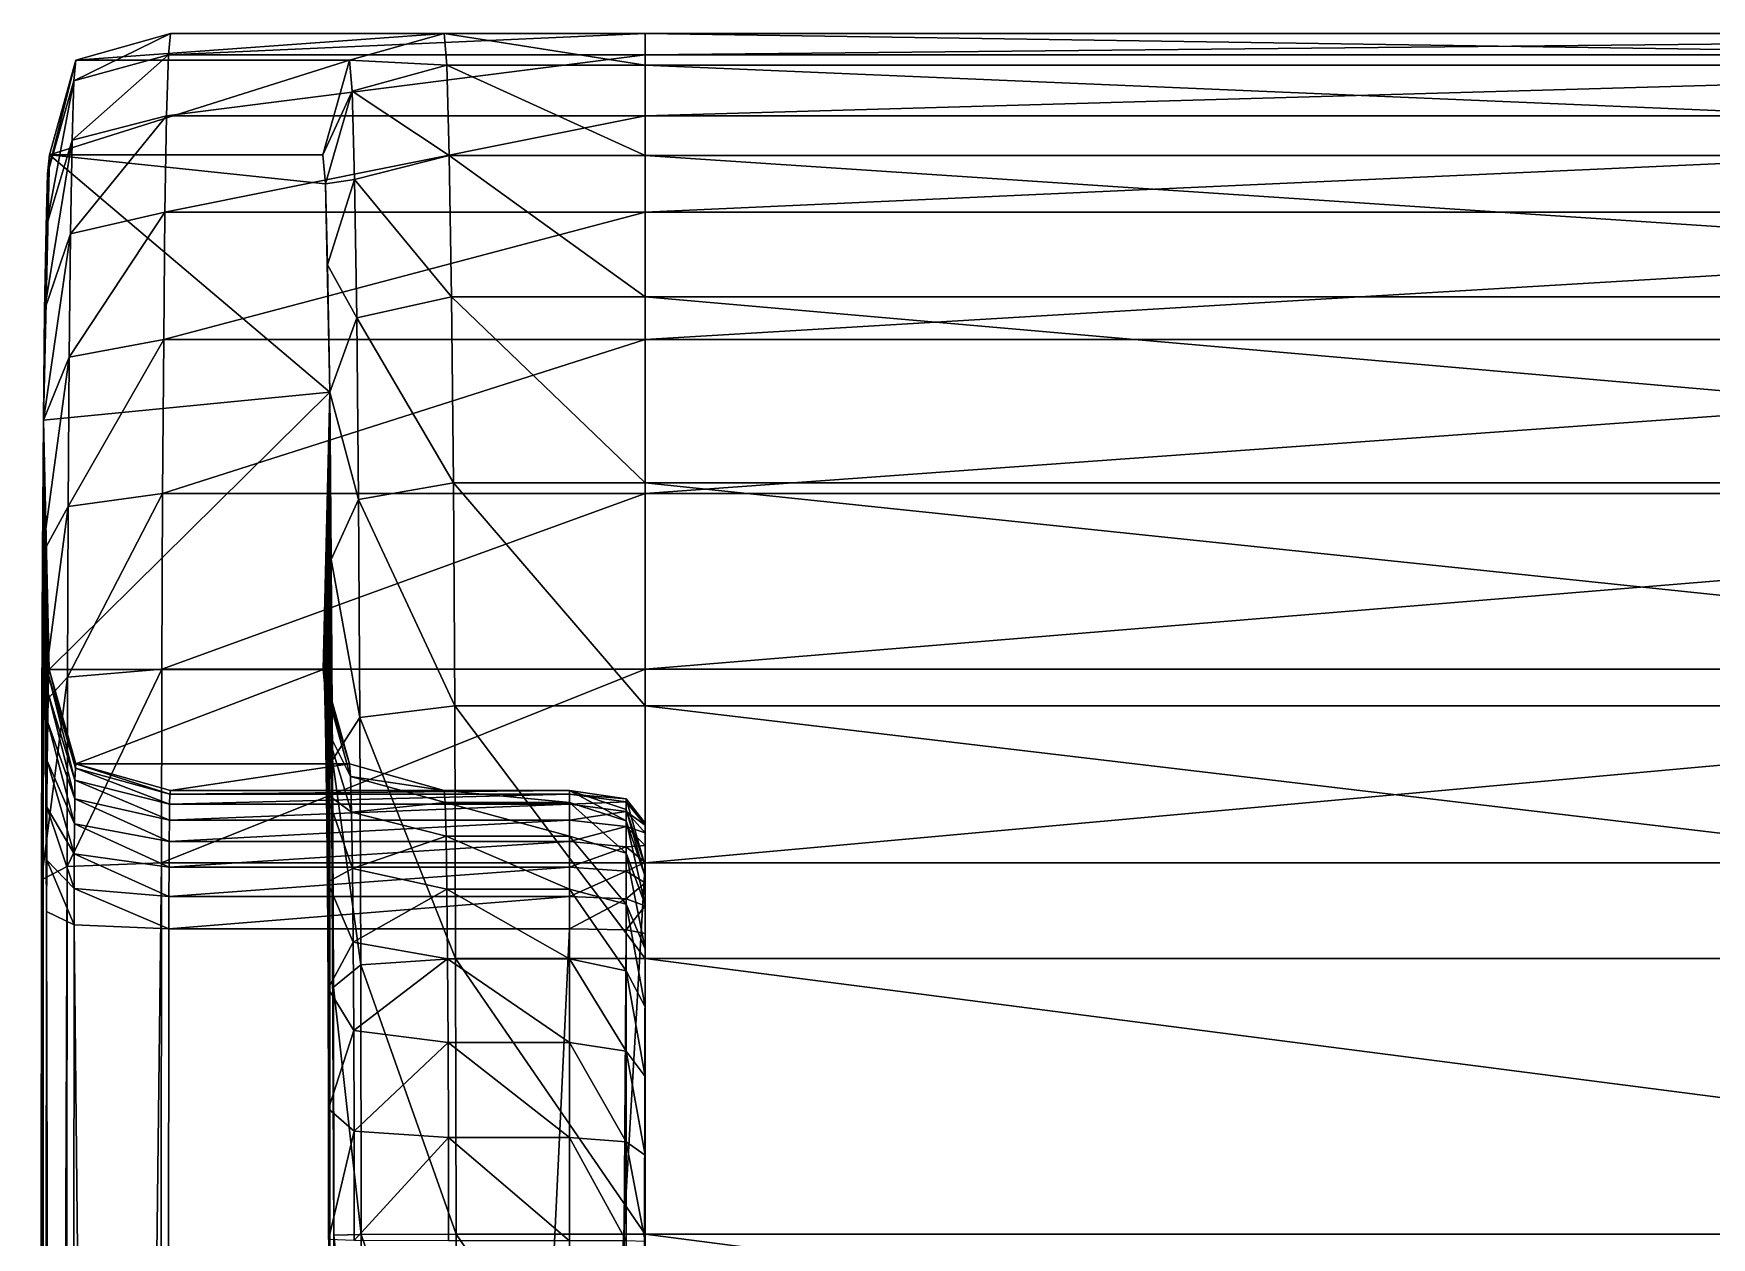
# Model space of a CAD drawing. Header units: metres. Extents: x -3624 to -92, y -1406 to 909.
# Drawn here: x -136.81 to -114.64, y 893.55 to 909.46 of the extents above; entities that cross this region are included whole.
import ezdxf

# ---------------------------------------------------------------- set-up
doc = ezdxf.new("R2010")
doc.units = ezdxf.units.M

msp = doc.modelspace()

# ---------------------------------------------------------------- linework, layer by layer
for points in [[(-136.277, 908.832, 369.172), (-136.252, 909.108, 366.638), (-135.002, 909.458, 366.669)], [(-135.002, 909.458, 366.669), (-135.028, 909.176, 369.26), (-136.277, 908.832, 369.172)], [(-136.252, 909.108, 366.638), (-132.635, 909.108, -1.994), (-131.384, 909.458, -2.002)], [(-131.384, 909.458, -2.002), (-135.002, 909.458, 366.669), (-136.252, 909.108, 366.638)], [(-128.727, 909.458, 366.669), (-128.727, 909.176, 369.26), (-135.028, 909.176, 369.26)], [(-135.028, 909.176, 369.26), (-135.002, 909.458, 366.669), (-128.727, 909.458, 366.669)], [(-128.727, 909.458, -2.002), (-128.727, 909.458, 366.669), (-135.002, 909.458, 366.669)], [(-135.002, 909.458, 366.669), (-131.384, 909.458, -2.002), (-128.727, 909.458, -2.002)], [(-131.349, 909.04, -5.647), (-131.384, 909.458, -2.002), (-132.635, 909.108, -1.994)], [(-128.727, 909.04, -5.647), (-128.727, 909.458, -2.002), (-131.384, 909.458, -2.002)], [(-131.384, 909.458, -2.002), (-131.349, 909.04, -5.647), (-128.727, 909.04, -5.647)], [(-100.545, 909.458, 366.669), (-100.545, 909.176, 369.26), (-128.727, 909.176, 369.26)], [(-128.727, 909.176, 369.26), (-128.727, 909.458, 366.669), (-100.545, 909.458, 366.669)], [(-100.545, 909.458, -2.002), (-100.545, 909.458, 366.669), (-128.727, 909.458, 366.669)], [(-128.727, 909.458, 366.669), (-128.727, 909.458, -2.002), (-100.545, 909.458, -2.002)], [(-100.545, 909.04, -5.647), (-100.545, 909.458, -2.002), (-128.727, 909.458, -2.002)], [(-128.727, 909.458, -2.002), (-128.727, 909.04, -5.647), (-100.545, 909.04, -5.647)], [(-136.624, 907.604, 368.899), (-136.601, 907.858, 366.566), (-136.252, 909.108, 366.638)], [(-136.252, 909.108, 366.638), (-136.277, 908.832, 369.172), (-136.624, 907.604, 368.899)], [(-136.601, 907.858, 366.566), (-132.985, 907.858, -1.926), (-132.635, 909.108, -1.994)], [(-132.635, 909.108, -1.994), (-136.252, 909.108, 366.638), (-136.601, 907.858, 366.566)], [(-136.3, 908.05, 371.504), (-136.277, 908.832, 369.172), (-135.028, 909.176, 369.26)], [(-135.028, 909.176, 369.26), (-135.051, 908.37, 371.663), (-136.3, 908.05, 371.504)], [(-128.727, 909.176, 369.26), (-128.727, 908.37, 371.663), (-135.051, 908.37, 371.663)], [(-135.051, 908.37, 371.663), (-135.028, 909.176, 369.26), (-128.727, 909.176, 369.26)], [(-132.599, 908.697, -5.579), (-132.635, 909.108, -1.994), (-132.985, 907.858, -1.926)], [(-132.635, 909.108, -1.994), (-132.599, 908.697, -5.579), (-131.349, 909.04, -5.647)], [(-100.545, 909.176, 369.26), (-100.545, 908.37, 371.663), (-128.727, 908.37, 371.663)], [(-128.727, 908.37, 371.663), (-128.727, 909.176, 369.26), (-100.545, 909.176, 369.26)], [(-131.316, 907.849, -8.997), (-131.349, 909.04, -5.647), (-132.599, 908.697, -5.579)], [(-128.727, 907.849, -8.997), (-128.727, 909.04, -5.647), (-131.349, 909.04, -5.647)], [(-131.349, 909.04, -5.647), (-131.316, 907.849, -8.997), (-128.727, 907.849, -8.997)], [(-100.545, 907.849, -8.997), (-100.545, 909.04, -5.647), (-128.727, 909.04, -5.647)], [(-128.727, 909.04, -5.647), (-128.727, 907.849, -8.997), (-100.545, 907.849, -8.997)], [(-136.645, 906.907, 370.978), (-136.624, 907.604, 368.899), (-136.277, 908.832, 369.172)], [(-136.277, 908.832, 369.172), (-136.3, 908.05, 371.504), (-136.645, 906.907, 370.978)], [(-132.985, 907.858, -1.926), (-132.952, 907.471, -5.299), (-132.599, 908.697, -5.579)], [(-132.567, 907.532, -8.856), (-132.599, 908.697, -5.579), (-132.952, 907.471, -5.299)], [(-132.599, 908.697, -5.579), (-132.567, 907.532, -8.856), (-131.316, 907.849, -8.997)], [(-136.32, 906.814, 373.591), (-136.3, 908.05, 371.504), (-135.051, 908.37, 371.663)], [(-135.051, 908.37, 371.663), (-135.073, 907.097, 373.813), (-136.32, 906.814, 373.591)], [(-128.727, 908.37, 371.663), (-128.727, 907.097, 373.813), (-135.073, 907.097, 373.813)], [(-135.073, 907.097, 373.813), (-135.051, 908.37, 371.663), (-128.727, 908.37, 371.663)], [(-100.545, 908.37, 371.663), (-100.545, 907.097, 373.813), (-128.727, 907.097, 373.813)], [(-128.727, 907.097, 373.813), (-128.727, 908.37, 371.663), (-100.545, 908.37, 371.663)], [(-136.663, 905.805, 372.839), (-136.645, 906.907, 370.978), (-136.3, 908.05, 371.504)], [(-136.3, 908.05, 371.504), (-136.32, 906.814, 373.591), (-136.663, 905.805, 372.839)], [(-136.601, 907.858, 366.566), (-136.645, 906.907, 370.978), (-136.679, 904.349, 374.429)], [(-132.896, 904.719, -10.972), (-136.601, 907.858, 366.566), (-136.679, 904.349, 374.429)], [(-136.601, 907.858, 366.566), (-136.624, 907.604, 368.899), (-136.645, 906.907, 370.978)], [(-132.952, 907.471, -5.299), (-132.985, 907.858, -1.926), (-136.601, 907.858, 366.566)], [(-132.896, 904.719, -10.972), (-132.952, 907.471, -5.299), (-136.601, 907.858, 366.566)], [(-131.287, 905.978, -11.958), (-131.316, 907.849, -8.997), (-132.567, 907.532, -8.856)], [(-128.727, 905.978, -11.958), (-128.727, 907.849, -8.997), (-131.316, 907.849, -8.997)], [(-131.316, 907.849, -8.997), (-131.287, 905.978, -11.958), (-128.727, 905.978, -11.958)], [(-100.545, 905.978, -11.958), (-100.545, 907.849, -8.997), (-128.727, 907.849, -8.997)], [(-128.727, 907.849, -8.997), (-128.727, 905.978, -11.958), (-100.545, 905.978, -11.958)], [(-132.952, 907.471, -5.299), (-132.923, 906.401, -8.309), (-132.567, 907.532, -8.856)], [(-132.896, 904.719, -10.972), (-132.923, 906.401, -8.309), (-132.952, 907.471, -5.299)], [(-132.539, 905.703, -11.752), (-132.567, 907.532, -8.856), (-132.923, 906.401, -8.309)], [(-132.567, 907.532, -8.856), (-132.539, 905.703, -11.752), (-131.287, 905.978, -11.958)], [(-136.645, 906.907, 370.978), (-136.663, 905.805, 372.839), (-136.679, 904.349, 374.429)], [(-136.338, 905.182, 375.372), (-136.32, 906.814, 373.591), (-135.073, 907.097, 373.813)], [(-135.073, 907.097, 373.813), (-135.09, 905.416, 375.648), (-136.338, 905.182, 375.372)], [(-128.727, 907.097, 373.813), (-128.727, 905.416, 375.648), (-135.09, 905.416, 375.648)], [(-135.09, 905.416, 375.648), (-135.073, 907.097, 373.813), (-128.727, 907.097, 373.813)], [(-100.545, 907.097, 373.813), (-100.545, 905.416, 375.648), (-128.727, 905.416, 375.648)], [(-128.727, 905.416, 375.648), (-128.727, 907.097, 373.813), (-100.545, 907.097, 373.813)], [(-136.679, 904.349, 374.429), (-136.663, 905.805, 372.839), (-136.32, 906.814, 373.591)], [(-136.32, 906.814, 373.591), (-136.338, 905.182, 375.372), (-136.679, 904.349, 374.429)], [(-132.923, 906.401, -8.309), (-132.896, 904.719, -10.972), (-132.539, 905.703, -11.752)], [(-131.262, 903.524, -14.435), (-131.287, 905.978, -11.958), (-132.539, 905.703, -11.752)], [(-128.727, 903.524, -14.435), (-128.727, 905.978, -11.958), (-131.287, 905.978, -11.958)], [(-131.287, 905.978, -11.958), (-131.262, 903.524, -14.435), (-128.727, 903.524, -14.435)], [(-100.545, 903.524, -14.435), (-100.545, 905.978, -11.958), (-128.727, 905.978, -11.958)], [(-128.727, 905.978, -11.958), (-128.727, 903.524, -14.435), (-100.545, 903.524, -14.435)], [(-132.515, 903.302, -14.173), (-132.539, 905.703, -11.752), (-132.896, 904.719, -10.972)], [(-132.539, 905.703, -11.752), (-132.515, 903.302, -14.173), (-131.262, 903.524, -14.435)], [(-136.352, 903.21, 376.785), (-136.338, 905.182, 375.372), (-135.09, 905.416, 375.648)], [(-135.09, 905.416, 375.648), (-135.105, 903.384, 377.103), (-136.352, 903.21, 376.785)], [(-128.727, 905.416, 375.648), (-128.727, 903.384, 377.103), (-135.105, 903.384, 377.103)], [(-135.105, 903.384, 377.103), (-135.09, 905.416, 375.648), (-128.727, 905.416, 375.648)], [(-100.545, 905.416, 375.648), (-100.545, 903.384, 377.103), (-128.727, 903.384, 377.103)], [(-128.727, 903.384, 377.103), (-128.727, 905.416, 375.648), (-100.545, 905.416, 375.648)], [(-136.691, 902.59, 375.689), (-136.679, 904.349, 374.429), (-136.338, 905.182, 375.372)], [(-136.338, 905.182, 375.372), (-136.352, 903.21, 376.785), (-136.691, 902.59, 375.689)], [(-132.896, 904.719, -10.972), (-136.679, 904.349, 374.429), (-136.603, 901.059, 366.74)], [(-132.896, 904.719, -10.972), (-136.603, 901.059, 366.74), (-132.983, 901.059, -2.109)], [(-132.896, 904.719, -10.972), (-132.983, 901.059, -2.109), (-132.967, 900.87, -3.748)], [(-132.896, 904.719, -10.972), (-132.967, 900.87, -3.748), (-132.952, 900.303, -5.344)], [(-132.896, 904.719, -10.972), (-132.952, 900.303, -5.344), (-132.938, 899.413, -6.753)], [(-132.896, 904.719, -10.972), (-132.938, 899.413, -6.753), (-132.926, 898.246, -7.93)], [(-132.896, 904.719, -10.972), (-132.926, 898.246, -7.93), (-132.918, 896.845, -8.832)], [(-132.896, 904.719, -10.972), (-132.918, 896.845, -8.832), (-132.912, 895.254, -9.413)], [(-132.895, 882.355, -11.167), (-132.896, 904.719, -10.972), (-132.912, 895.254, -9.413)], [(-132.896, 904.719, -10.972), (-132.875, 902.511, -13.2), (-132.515, 903.302, -14.173)], [(-132.858, 899.863, -14.905), (-132.875, 902.511, -13.2), (-132.896, 904.719, -10.972)], [(-132.843, 893.584, -16.406), (-132.858, 899.863, -14.905), (-132.896, 904.719, -10.972)], [(-132.895, 882.355, -11.167), (-132.843, 893.584, -16.406), (-132.896, 904.719, -10.972)], [(-136.679, 904.349, 374.429), (-136.8, 785.897, 386.853), (-136.81, 771.043, 387.781)], [(-136.679, 904.349, 374.429), (-136.81, 771.043, 387.781), (-136.741, 774.42, 380.827)], [(-136.679, 904.349, 374.429), (-136.7, 900.581, 376.565), (-136.8, 785.897, 386.853)], [(-136.679, 904.349, 374.429), (-136.741, 774.42, 380.827), (-136.739, 778.05, 380.623)], [(-136.679, 904.349, 374.429), (-136.739, 778.05, 380.623), (-136.737, 781.677, 380.374)], [(-136.679, 904.349, 374.429), (-136.737, 781.677, 380.374), (-136.734, 785.295, 380.079)], [(-136.679, 904.349, 374.429), (-136.734, 785.295, 380.079), (-136.637, 897.858, 370.232)], [(-136.679, 904.349, 374.429), (-136.691, 902.59, 375.689), (-136.7, 900.581, 376.565)], [(-136.679, 904.349, 374.429), (-136.637, 897.858, 370.232), (-136.636, 898.539, 370.097)], [(-136.679, 904.349, 374.429), (-136.636, 898.539, 370.097), (-136.633, 899.24, 369.791)], [(-136.679, 904.349, 374.429), (-136.633, 899.24, 369.791), (-136.629, 899.852, 369.353)], [(-136.679, 904.349, 374.429), (-136.629, 899.852, 369.353), (-136.623, 900.357, 368.802)], [(-136.679, 904.349, 374.429), (-136.623, 900.357, 368.802), (-136.617, 900.74, 368.155)], [(-136.679, 904.349, 374.429), (-136.617, 900.74, 368.155), (-136.61, 900.983, 367.43)], [(-136.679, 904.349, 374.429), (-136.61, 900.983, 367.43), (-136.603, 901.059, 366.74)], [(-136.361, 900.956, 377.768), (-136.352, 903.21, 376.785), (-135.105, 903.384, 377.103)], [(-135.105, 903.384, 377.103), (-135.115, 901.061, 378.116), (-136.361, 900.956, 377.768)], [(-128.727, 903.384, 377.103), (-128.727, 901.061, 378.116), (-135.115, 901.061, 378.116)], [(-135.115, 901.061, 378.116), (-135.105, 903.384, 377.103), (-128.727, 903.384, 377.103)], [(-131.244, 900.579, -16.331), (-131.262, 903.524, -14.435), (-132.515, 903.302, -14.173)], [(-128.727, 900.579, -16.331), (-128.727, 903.524, -14.435), (-131.262, 903.524, -14.435)], [(-131.262, 903.524, -14.435), (-131.244, 900.579, -16.331), (-128.727, 900.579, -16.331)], [(-100.545, 900.579, -16.331), (-100.545, 903.524, -14.435), (-128.727, 903.524, -14.435)], [(-128.727, 903.524, -14.435), (-128.727, 900.579, -16.331), (-100.545, 900.579, -16.331)], [(-100.545, 903.384, 377.103), (-100.545, 901.061, 378.116), (-128.727, 901.061, 378.116)], [(-128.727, 901.061, 378.116), (-128.727, 903.384, 377.103), (-100.545, 903.384, 377.103)], [(-136.7, 900.581, 376.565), (-136.691, 902.59, 375.689), (-136.352, 903.21, 376.785)], [(-136.352, 903.21, 376.785), (-136.361, 900.956, 377.768), (-136.7, 900.581, 376.565)], [(-132.497, 900.422, -16.027), (-132.515, 903.302, -14.173), (-132.875, 902.511, -13.2)], [(-132.515, 903.302, -14.173), (-132.497, 900.422, -16.027), (-131.244, 900.579, -16.331)], [(-132.875, 902.511, -13.2), (-132.858, 899.863, -14.905), (-132.497, 900.422, -16.027)], [(-136.704, 898.278, 377.021), (-136.7, 900.581, 376.565), (-136.361, 900.956, 377.768)], [(-136.361, 900.956, 377.768), (-136.366, 898.455, 378.264), (-136.704, 898.278, 377.021)], [(-136.61, 900.983, 367.43), (-136.617, 900.74, 368.155), (-136.262, 899.597, 367.635)], [(-136.603, 901.059, 366.74), (-136.61, 900.983, 367.43), (-136.257, 899.755, 367.164)], [(-136.262, 899.597, 367.635), (-136.257, 899.755, 367.164), (-136.61, 900.983, 367.43)], [(-136.257, 899.755, 367.164), (-136.252, 899.809, 366.676), (-136.603, 901.059, 366.74)], [(-132.983, 901.059, -2.109), (-136.603, 901.059, 366.74), (-136.252, 899.809, 366.676)], [(-136.366, 898.455, 378.264), (-136.361, 900.956, 377.768), (-135.115, 901.061, 378.116)], [(-135.115, 901.061, 378.116), (-135.12, 898.504, 378.623), (-136.366, 898.455, 378.264)], [(-136.252, 899.809, 366.676), (-132.634, 899.809, -2.034), (-132.983, 901.059, -2.109)], [(-128.727, 901.061, 378.116), (-128.727, 898.504, 378.623), (-135.12, 898.504, 378.623)], [(-135.12, 898.504, 378.623), (-135.115, 901.061, 378.116), (-128.727, 901.061, 378.116)], [(-132.967, 900.87, -3.748), (-132.983, 901.059, -2.109), (-132.634, 899.809, -2.034)], [(-100.545, 901.061, 378.116), (-100.545, 898.504, 378.623), (-128.727, 898.504, 378.623)], [(-128.727, 898.504, 378.623), (-128.727, 901.061, 378.116), (-100.545, 901.061, 378.116)], [(-136.617, 900.74, 368.155), (-136.623, 900.357, 368.802), (-136.266, 899.347, 368.057)], [(-136.266, 899.347, 368.057), (-136.262, 899.597, 367.635), (-136.617, 900.74, 368.155)], [(-132.634, 899.809, -2.034), (-132.62, 899.645, -3.46), (-132.967, 900.87, -3.748)], [(-132.952, 900.303, -5.344), (-132.967, 900.87, -3.748), (-132.62, 899.645, -3.46)], [(-136.7, 900.581, 376.565), (-136.704, 898.278, 377.021), (-136.8, 785.897, 386.853)], [(-131.232, 897.239, -17.551), (-131.244, 900.579, -16.331), (-132.497, 900.422, -16.027)], [(-128.727, 897.239, -17.551), (-128.727, 900.579, -16.331), (-131.244, 900.579, -16.331)], [(-131.244, 900.579, -16.331), (-131.232, 897.239, -17.551), (-128.727, 897.239, -17.551)], [(-100.545, 897.239, -17.551), (-100.545, 900.579, -16.331), (-128.727, 900.579, -16.331)], [(-128.727, 900.579, -16.331), (-128.727, 897.239, -17.551), (-100.545, 897.239, -17.551)], [(-136.623, 900.357, 368.802), (-136.629, 899.852, 369.353), (-136.269, 899.018, 368.416)], [(-136.269, 899.018, 368.416), (-136.266, 899.347, 368.057), (-136.623, 900.357, 368.802)], [(-132.62, 899.645, -3.46), (-132.607, 899.171, -4.791), (-132.952, 900.303, -5.344)], [(-132.938, 899.413, -6.753), (-132.952, 900.303, -5.344), (-132.607, 899.171, -4.791)], [(-132.485, 897.156, -17.221), (-132.497, 900.422, -16.027), (-132.858, 899.863, -14.905)], [(-132.497, 900.422, -16.027), (-132.485, 897.156, -17.221), (-131.232, 897.239, -17.551)], [(-136.629, 899.852, 369.353), (-136.633, 899.24, 369.791), (-136.272, 898.62, 368.702)], [(-136.272, 898.62, 368.702), (-136.269, 899.018, 368.416), (-136.629, 899.852, 369.353)], [(-136.252, 899.809, 366.676), (-136.257, 899.755, 367.164), (-135.007, 899.412, 367.101)], [(-135.007, 899.412, 367.101), (-135.002, 899.458, 366.669), (-136.252, 899.809, 366.676)], [(-132.634, 899.809, -2.034), (-136.252, 899.809, 366.676), (-135.002, 899.458, 366.669)], [(-135.002, 899.458, 366.669), (-131.384, 899.458, -2.002), (-132.634, 899.809, -2.034)], [(-132.858, 899.863, -14.905), (-132.847, 896.861, -16.001), (-132.485, 897.156, -17.221)], [(-132.843, 893.584, -16.406), (-132.847, 896.861, -16.001), (-132.858, 899.863, -14.905)], [(-132.62, 899.645, -3.46), (-132.634, 899.809, -2.034), (-131.384, 899.458, -2.002)], [(-136.262, 899.597, 367.635), (-136.266, 899.347, 368.057), (-135.014, 899.065, 367.859)], [(-136.257, 899.755, 367.164), (-136.262, 899.597, 367.635), (-135.011, 899.277, 367.501)], [(-135.014, 899.065, 367.859), (-135.011, 899.277, 367.501), (-136.262, 899.597, 367.635)], [(-135.011, 899.277, 367.501), (-135.007, 899.412, 367.101), (-136.257, 899.755, 367.164)], [(-131.384, 899.458, -2.002), (-131.371, 899.302, -3.368), (-132.62, 899.645, -3.46)], [(-132.607, 899.171, -4.791), (-132.62, 899.645, -3.46), (-131.371, 899.302, -3.368)], [(-136.266, 899.347, 368.057), (-136.269, 899.018, 368.416), (-135.017, 898.784, 368.165)], [(-135.017, 898.784, 368.165), (-135.014, 899.065, 367.859), (-136.266, 899.347, 368.057)], [(-135.011, 899.277, 367.501), (-129.727, 899.277, 367.501), (-129.727, 899.412, 367.101)], [(-129.727, 899.412, 367.101), (-135.007, 899.412, 367.101), (-135.011, 899.277, 367.501)], [(-135.007, 899.412, 367.101), (-129.727, 899.412, 367.101), (-129.727, 899.458, 366.669)], [(-129.727, 899.458, 366.669), (-135.002, 899.458, 366.669), (-135.007, 899.412, 367.101)], [(-135.002, 899.458, 366.669), (-129.727, 899.458, 366.669), (-129.727, 899.458, -2.002)], [(-129.727, 899.458, -2.002), (-131.384, 899.458, -2.002), (-135.002, 899.458, 366.669)], [(-132.607, 899.171, -4.791), (-132.596, 898.429, -5.966), (-132.938, 899.413, -6.753)], [(-132.926, 898.246, -7.93), (-132.938, 899.413, -6.753), (-132.596, 898.429, -5.966)], [(-131.384, 899.458, -2.002), (-129.727, 899.458, -2.002), (-129.727, 899.302, -3.368)], [(-129.727, 899.302, -3.368), (-131.371, 899.302, -3.368), (-131.384, 899.458, -2.002)], [(-128.977, 899.35, 366.663), (-129.727, 899.458, 366.669), (-129.727, 899.412, 367.101)], [(-129.727, 899.458, 366.669), (-128.977, 899.35, 366.663), (-128.977, 899.208, -1.987)], [(-128.977, 899.208, -1.987), (-129.727, 899.458, -2.002), (-129.727, 899.458, 366.669)], [(-129.727, 899.458, -2.002), (-128.977, 899.208, -1.987), (-128.977, 899.057, -3.311)], [(-128.977, 899.057, -3.311), (-129.727, 899.302, -3.368), (-129.727, 899.458, -2.002)], [(-128.977, 899.308, 367.078), (-129.727, 899.412, 367.101), (-129.727, 899.277, 367.501)], [(-129.727, 899.412, 367.101), (-128.977, 899.308, 367.078), (-128.977, 899.35, 366.663)], [(-128.727, 899.025, 366.645), (-128.977, 899.35, 366.663), (-128.977, 899.308, 367.078)], [(-128.977, 899.35, 366.663), (-128.727, 899.025, 366.645), (-128.727, 898.458, -1.944)], [(-128.727, 898.458, -1.944), (-128.977, 899.208, -1.987), (-128.977, 899.35, 366.663)], [(-136.633, 899.24, 369.791), (-136.636, 898.539, 370.097), (-136.274, 898.164, 368.9)], [(-136.274, 898.164, 368.9), (-136.272, 898.62, 368.702), (-136.633, 899.24, 369.791)], [(-135.014, 899.065, 367.859), (-129.727, 899.065, 367.859), (-129.727, 899.277, 367.501)], [(-129.727, 899.277, 367.501), (-135.011, 899.277, 367.501), (-135.014, 899.065, 367.859)], [(-131.371, 899.302, -3.368), (-131.359, 898.855, -4.625), (-132.607, 899.171, -4.791)], [(-132.596, 898.429, -5.966), (-132.607, 899.171, -4.791), (-131.359, 898.855, -4.625)], [(-131.371, 899.302, -3.368), (-129.727, 899.302, -3.368), (-129.727, 898.855, -4.625)], [(-129.727, 898.855, -4.625), (-131.359, 898.855, -4.625), (-131.371, 899.302, -3.368)], [(-129.727, 899.277, 367.501), (-128.977, 899.182, 367.458), (-128.977, 899.308, 367.078)], [(-129.727, 899.302, -3.368), (-128.977, 899.057, -3.311), (-128.977, 898.629, -4.515)], [(-128.977, 898.629, -4.515), (-129.727, 898.855, -4.625), (-129.727, 899.302, -3.368)], [(-128.977, 899.182, 367.458), (-129.727, 899.277, 367.501), (-129.727, 899.065, 367.859)], [(-129.727, 899.065, 367.859), (-128.977, 898.981, 367.798), (-128.977, 899.182, 367.458)], [(-128.727, 898.999, 367.01), (-128.977, 899.308, 367.078), (-128.977, 899.182, 367.458)], [(-128.977, 899.308, 367.078), (-128.727, 898.999, 367.01), (-128.727, 899.025, 366.645)], [(-128.977, 899.208, -1.987), (-128.727, 898.458, -1.944), (-128.727, 898.321, -3.141)], [(-128.727, 898.321, -3.141), (-128.977, 899.057, -3.311), (-128.977, 899.208, -1.987)], [(-128.727, 898.898, 367.328), (-128.977, 899.182, 367.458), (-128.977, 898.981, 367.798)], [(-128.977, 899.182, 367.458), (-128.727, 898.898, 367.328), (-128.727, 898.999, 367.01)], [(-136.269, 899.018, 368.416), (-136.272, 898.62, 368.702), (-135.019, 898.446, 368.408)], [(-135.019, 898.446, 368.408), (-135.017, 898.784, 368.165), (-136.269, 899.018, 368.416)], [(-135.017, 898.784, 368.165), (-129.727, 898.784, 368.165), (-129.727, 899.065, 367.859)], [(-129.727, 899.065, 367.859), (-135.014, 899.065, 367.859), (-135.017, 898.784, 368.165)], [(-128.977, 898.981, 367.798), (-129.727, 899.065, 367.859), (-129.727, 898.784, 368.165)], [(-129.727, 898.784, 368.165), (-128.977, 898.716, 368.088), (-128.977, 898.981, 367.798)], [(-128.977, 899.057, -3.311), (-128.727, 898.321, -3.141), (-128.727, 897.95, -4.185)], [(-128.727, 897.95, -4.185), (-128.977, 898.629, -4.515), (-128.977, 899.057, -3.311)], [(-128.727, 898.731, 367.612), (-128.977, 898.981, 367.798), (-128.977, 898.716, 368.088)], [(-128.977, 898.981, 367.798), (-128.727, 898.731, 367.612), (-128.727, 898.898, 367.328)], [(-128.727, 898.321, -3.141), (-128.727, 898.458, -1.944), (-128.727, 899.025, 366.645)], [(-128.727, 897.366, -5.108), (-128.727, 898.321, -3.141), (-128.727, 899.025, 366.645)], [(-128.727, 893.502, -6.995), (-128.727, 897.366, -5.108), (-128.727, 899.025, 366.645)], [(-128.727, 882.01, 353.706), (-128.727, 893.502, -6.995), (-128.727, 899.025, 366.645)], [(-128.727, 881.919, 354.549), (-128.727, 882.01, 353.706), (-128.727, 899.025, 366.645)], [(-128.727, 881.704, 355.386), (-128.727, 881.919, 354.549), (-128.727, 899.025, 366.645)], [(-128.727, 881.372, 356.175), (-128.727, 881.704, 355.386), (-128.727, 899.025, 366.645)], [(-128.727, 880.93, 356.906), (-128.727, 881.372, 356.175), (-128.727, 899.025, 366.645)], [(-128.727, 880.384, 357.566), (-128.727, 880.93, 356.906), (-128.727, 899.025, 366.645)], [(-128.727, 879.744, 358.146), (-128.727, 880.384, 357.566), (-128.727, 899.025, 366.645)], [(-128.727, 879.014, 358.632), (-128.727, 879.744, 358.146), (-128.727, 899.025, 366.645)], [(-128.727, 878.211, 358.984), (-128.727, 879.014, 358.632), (-128.727, 899.025, 366.645)], [(-128.727, 877.377, 359.211), (-128.727, 878.211, 358.984), (-128.727, 899.025, 366.645)], [(-128.727, 876.527, 359.313), (-128.727, 877.377, 359.211), (-128.727, 899.025, 366.645)], [(-128.727, 875.673, 359.291), (-128.727, 876.527, 359.313), (-128.727, 899.025, 366.645)], [(-128.727, 874.83, 359.143), (-128.727, 875.673, 359.291), (-128.727, 899.025, 366.645)], [(-128.727, 899.025, 366.645), (-128.727, 898.999, 367.01), (-128.727, 785.077, 377.504)], [(-128.727, 899.025, 366.645), (-128.727, 785.077, 377.504), (-128.727, 508.727, 368.046)], [(-128.727, 874.83, 359.143), (-128.727, 899.025, 366.645), (-128.727, 508.727, 368.046)], [(-128.727, 898.999, 367.01), (-128.727, 898.898, 367.328), (-128.727, 785.077, 377.504)], [(-135.019, 898.446, 368.408), (-129.727, 898.446, 368.408), (-129.727, 898.784, 368.165)], [(-129.727, 898.784, 368.165), (-135.017, 898.784, 368.165), (-135.019, 898.446, 368.408)], [(-131.359, 898.855, -4.625), (-131.348, 898.153, -5.735), (-132.596, 898.429, -5.966)], [(-131.359, 898.855, -4.625), (-129.727, 898.855, -4.625), (-129.727, 898.153, -5.735)], [(-129.727, 898.153, -5.735), (-131.348, 898.153, -5.735), (-131.359, 898.855, -4.625)], [(-129.727, 898.855, -4.625), (-128.977, 898.629, -4.515), (-128.977, 897.957, -5.578)], [(-128.977, 897.957, -5.578), (-129.727, 898.153, -5.735), (-129.727, 898.855, -4.625)], [(-128.977, 898.716, 368.088), (-129.727, 898.784, 368.165), (-129.727, 898.446, 368.408)], [(-129.727, 898.446, 368.408), (-128.977, 898.395, 368.317), (-128.977, 898.716, 368.088)], [(-128.977, 898.716, 368.088), (-128.727, 898.509, 367.855), (-128.727, 898.731, 367.612)], [(-128.727, 898.509, 367.855), (-128.977, 898.716, 368.088), (-128.977, 898.395, 368.317)], [(-128.727, 898.898, 367.328), (-128.727, 898.731, 367.612), (-128.727, 785.077, 377.504)], [(-128.727, 898.731, 367.612), (-128.727, 898.509, 367.855), (-128.727, 785.077, 377.504)], [(-136.636, 898.539, 370.097), (-136.637, 897.858, 370.232), (-136.275, 897.682, 368.996)], [(-136.275, 897.682, 368.996), (-136.274, 898.164, 368.9), (-136.636, 898.539, 370.097)], [(-136.463, 786.003, 388.102), (-136.366, 898.455, 378.264), (-135.12, 898.504, 378.623)], [(-135.12, 898.504, 378.623), (-135.216, 786.032, 388.463), (-136.463, 786.003, 388.102)], [(-136.272, 898.62, 368.702), (-136.274, 898.164, 368.9), (-135.021, 898.059, 368.577)], [(-135.021, 898.059, 368.577), (-135.019, 898.446, 368.408), (-136.272, 898.62, 368.702)], [(-128.727, 898.504, 378.623), (-128.727, 786.032, 388.463), (-135.216, 786.032, 388.463)], [(-135.216, 786.032, 388.463), (-135.12, 898.504, 378.623), (-128.727, 898.504, 378.623)], [(-128.977, 898.629, -4.515), (-128.727, 897.95, -4.185), (-128.727, 897.366, -5.108)], [(-128.727, 897.366, -5.108), (-128.977, 897.957, -5.578), (-128.977, 898.629, -4.515)], [(-128.977, 898.395, 368.317), (-128.727, 898.24, 368.046), (-128.727, 898.509, 367.855)], [(-128.727, 898.509, 367.855), (-128.727, 898.24, 368.046), (-128.727, 785.077, 377.504)], [(-100.545, 898.504, 378.623), (-100.545, 786.032, 388.463), (-128.727, 786.032, 388.463)], [(-128.727, 786.032, 388.463), (-128.727, 898.504, 378.623), (-100.545, 898.504, 378.623)], [(-136.8, 785.897, 386.853), (-136.704, 898.278, 377.021), (-136.366, 898.455, 378.264)], [(-136.366, 898.455, 378.264), (-136.463, 786.003, 388.102), (-136.8, 785.897, 386.853)], [(-135.021, 898.059, 368.577), (-129.727, 898.059, 368.577), (-129.727, 898.446, 368.408)], [(-129.727, 898.446, 368.408), (-135.019, 898.446, 368.408), (-135.021, 898.059, 368.577)], [(-132.596, 898.429, -5.966), (-132.586, 897.455, -6.949), (-132.926, 898.246, -7.93)], [(-132.918, 896.845, -8.832), (-132.926, 898.246, -7.93), (-132.586, 897.455, -6.949)], [(-132.586, 897.455, -6.949), (-132.596, 898.429, -5.966), (-131.348, 898.153, -5.735)], [(-128.977, 898.395, 368.317), (-129.727, 898.446, 368.408), (-129.727, 898.059, 368.577)], [(-129.727, 898.059, 368.577), (-128.977, 898.027, 368.476), (-128.977, 898.395, 368.317)], [(-128.727, 898.24, 368.046), (-128.977, 898.395, 368.317), (-128.977, 898.027, 368.476)], [(-128.977, 898.027, 368.476), (-128.727, 897.933, 368.174), (-128.727, 898.24, 368.046)], [(-128.727, 897.366, -5.108), (-128.727, 897.95, -4.185), (-128.727, 898.321, -3.141)], [(-128.727, 898.24, 368.046), (-128.727, 897.933, 368.174), (-128.727, 785.077, 377.504)], [(-136.274, 898.164, 368.9), (-136.275, 897.682, 368.996), (-135.022, 897.632, 368.661)], [(-135.022, 897.632, 368.661), (-135.021, 898.059, 368.577), (-136.274, 898.164, 368.9)], [(-135.022, 897.632, 368.661), (-129.727, 897.632, 368.661), (-129.727, 898.059, 368.577)], [(-129.727, 898.059, 368.577), (-135.021, 898.059, 368.577), (-135.022, 897.632, 368.661)], [(-131.348, 898.153, -5.735), (-131.339, 897.233, -6.663), (-132.586, 897.455, -6.949)], [(-131.348, 898.153, -5.735), (-129.727, 898.153, -5.735), (-129.727, 897.233, -6.663)], [(-129.727, 897.233, -6.663), (-131.339, 897.233, -6.663), (-131.348, 898.153, -5.735)], [(-129.727, 898.153, -5.735), (-128.977, 897.957, -5.578), (-128.977, 897.075, -6.468)], [(-128.977, 897.075, -6.468), (-129.727, 897.233, -6.663), (-129.727, 898.153, -5.735)], [(-128.977, 898.027, 368.476), (-129.727, 898.059, 368.577), (-129.727, 897.632, 368.661)], [(-129.727, 897.632, 368.661), (-128.977, 897.617, 368.554), (-128.977, 898.027, 368.476)], [(-128.727, 897.933, 368.174), (-128.977, 898.027, 368.476), (-128.977, 897.617, 368.554)], [(-136.637, 897.858, 370.232), (-136.734, 785.295, 380.079), (-136.372, 785.19, 378.837)], [(-136.372, 785.19, 378.837), (-136.275, 897.682, 368.996), (-136.637, 897.858, 370.232)], [(-128.977, 897.957, -5.578), (-128.727, 897.366, -5.108), (-128.727, 896.6, -5.882)], [(-128.727, 896.6, -5.882), (-128.977, 897.075, -6.468), (-128.977, 897.957, -5.578)], [(-128.977, 897.617, 368.554), (-128.727, 897.571, 368.231), (-128.727, 897.933, 368.174)], [(-128.727, 897.933, 368.174), (-128.727, 897.571, 368.231), (-128.727, 785.077, 377.504)], [(-136.275, 897.682, 368.996), (-136.372, 785.19, 378.837), (-135.118, 785.161, 378.501)], [(-135.118, 785.161, 378.501), (-135.022, 897.632, 368.661), (-136.275, 897.682, 368.996)], [(-135.118, 785.161, 378.501), (-129.727, 785.161, 378.501), (-129.727, 897.632, 368.661)], [(-129.727, 897.632, 368.661), (-135.022, 897.632, 368.661), (-135.118, 785.161, 378.501)], [(-128.977, 897.617, 368.554), (-129.727, 897.632, 368.661), (-129.727, 785.161, 378.501)], [(-129.727, 785.161, 378.501), (-128.977, 785.14, 378.252), (-128.977, 897.617, 368.554)], [(-128.727, 897.571, 368.231), (-128.977, 897.617, 368.554), (-128.977, 785.14, 378.252)], [(-128.977, 785.14, 378.252), (-128.727, 785.077, 377.504), (-128.727, 897.571, 368.231)], [(-132.586, 897.455, -6.949), (-132.579, 896.286, -7.702), (-132.918, 896.845, -8.832)], [(-132.579, 896.286, -7.702), (-132.586, 897.455, -6.949), (-131.339, 897.233, -6.663)], [(-128.727, 895.681, -6.473), (-128.727, 896.6, -5.882), (-128.727, 897.366, -5.108)], [(-128.727, 893.502, -6.995), (-128.727, 895.681, -6.473), (-128.727, 897.366, -5.108)], [(-132.481, 893.595, -17.661), (-132.485, 897.156, -17.221), (-132.847, 896.861, -16.001)], [(-131.339, 897.233, -6.663), (-131.332, 896.129, -7.374), (-132.579, 896.286, -7.702)], [(-131.227, 893.598, -18.001), (-131.232, 897.239, -17.551), (-132.485, 897.156, -17.221)], [(-132.485, 897.156, -17.221), (-132.481, 893.595, -17.661), (-131.227, 893.598, -18.001)], [(-131.339, 897.233, -6.663), (-129.727, 897.233, -6.663), (-129.727, 896.129, -7.374)], [(-129.727, 896.129, -7.374), (-131.332, 896.129, -7.374), (-131.339, 897.233, -6.663)], [(-128.727, 893.598, -18.001), (-128.727, 897.239, -17.551), (-131.232, 897.239, -17.551)], [(-131.232, 897.239, -17.551), (-131.227, 893.598, -18.001), (-128.727, 893.598, -18.001)], [(-129.727, 897.233, -6.663), (-128.977, 897.075, -6.468), (-128.977, 896.017, -7.149)], [(-128.977, 896.017, -7.149), (-129.727, 896.129, -7.374), (-129.727, 897.233, -6.663)], [(-100.545, 893.598, -18.001), (-100.545, 897.239, -17.551), (-128.727, 897.239, -17.551)], [(-128.727, 897.239, -17.551), (-128.727, 893.598, -18.001), (-100.545, 893.598, -18.001)], [(-128.977, 897.075, -6.468), (-128.727, 896.6, -5.882), (-128.727, 895.681, -6.473)], [(-128.727, 895.681, -6.473), (-128.977, 896.017, -7.149), (-128.977, 897.075, -6.468)], [(-132.912, 895.254, -9.413), (-132.918, 896.845, -8.832), (-132.579, 896.286, -7.702)], [(-132.847, 896.861, -16.001), (-132.843, 893.584, -16.406), (-132.481, 893.595, -17.661)], [(-132.579, 896.286, -7.702), (-132.574, 894.959, -8.187), (-132.912, 895.254, -9.413)], [(-132.574, 894.959, -8.187), (-132.579, 896.286, -7.702), (-131.332, 896.129, -7.374)], [(-131.332, 896.129, -7.374), (-131.327, 894.876, -7.832), (-132.574, 894.959, -8.187)], [(-131.332, 896.129, -7.374), (-129.727, 896.129, -7.374), (-129.727, 894.876, -7.832)], [(-129.727, 894.876, -7.832), (-131.327, 894.876, -7.832), (-131.332, 896.129, -7.374)], [(-129.727, 896.129, -7.374), (-128.977, 896.017, -7.149), (-128.977, 894.817, -7.588)], [(-128.977, 894.817, -7.588), (-129.727, 894.876, -7.832), (-129.727, 896.129, -7.374)], [(-128.977, 896.017, -7.149), (-128.727, 895.681, -6.473), (-128.727, 894.64, -6.854)], [(-128.727, 894.64, -6.854), (-128.977, 894.817, -7.588), (-128.977, 896.017, -7.149)], [(-128.727, 893.502, -6.995), (-128.727, 894.64, -6.854), (-128.727, 895.681, -6.473)], [(-132.91, 893.525, -9.627), (-132.912, 895.254, -9.413), (-132.574, 894.959, -8.187)], [(-132.895, 882.355, -11.167), (-132.912, 895.254, -9.413), (-132.91, 893.525, -9.627)], [(-132.574, 894.959, -8.187), (-132.572, 893.514, -8.366), (-132.91, 893.525, -9.627)], [(-132.572, 893.514, -8.366), (-132.574, 894.959, -8.187), (-131.327, 894.876, -7.832)], [(-131.327, 894.876, -7.832), (-131.325, 893.511, -8.001), (-132.572, 893.514, -8.366)], [(-131.327, 894.876, -7.832), (-129.727, 894.876, -7.832), (-129.727, 893.511, -8.001)], [(-129.727, 893.511, -8.001), (-131.325, 893.511, -8.001), (-131.327, 894.876, -7.832)], [(-129.727, 894.876, -7.832), (-128.977, 894.817, -7.588), (-128.977, 893.508, -7.75)], [(-128.977, 893.508, -7.75), (-129.727, 893.511, -8.001), (-129.727, 894.876, -7.832)], [(-128.977, 894.817, -7.588), (-128.727, 894.64, -6.854), (-128.727, 893.502, -6.995)], [(-128.727, 893.502, -6.995), (-128.977, 893.508, -7.75), (-128.977, 894.817, -7.588)], [(-132.895, 882.355, -11.167), (-132.857, 887.28, -15.014), (-132.843, 893.584, -16.406)], [(-132.857, 887.28, -15.014), (-132.847, 890.299, -16.059), (-132.843, 893.584, -16.406)], [(-132.843, 893.584, -16.406), (-132.847, 890.299, -16.059), (-132.485, 890.026, -17.283)], [(-132.485, 890.026, -17.283), (-132.481, 893.595, -17.661), (-132.843, 893.584, -16.406)], [(-132.481, 893.595, -17.661), (-132.485, 890.026, -17.283), (-131.231, 889.949, -17.615)], [(-131.231, 889.949, -17.615), (-131.227, 893.598, -18.001), (-132.481, 893.595, -17.661)], [(-131.227, 893.598, -18.001), (-131.231, 889.949, -17.615), (-128.727, 889.949, -17.615)], [(-128.727, 889.949, -17.615), (-128.727, 893.598, -18.001), (-131.227, 893.598, -18.001)], [(-100.545, 889.949, -17.615), (-100.545, 893.598, -18.001), (-128.727, 893.598, -18.001)], [(-128.727, 893.598, -18.001), (-128.727, 889.949, -17.615), (-100.545, 889.949, -17.615)]]:
    msp.add_3dface(points)

doc.saveas('drawing.dxf')
